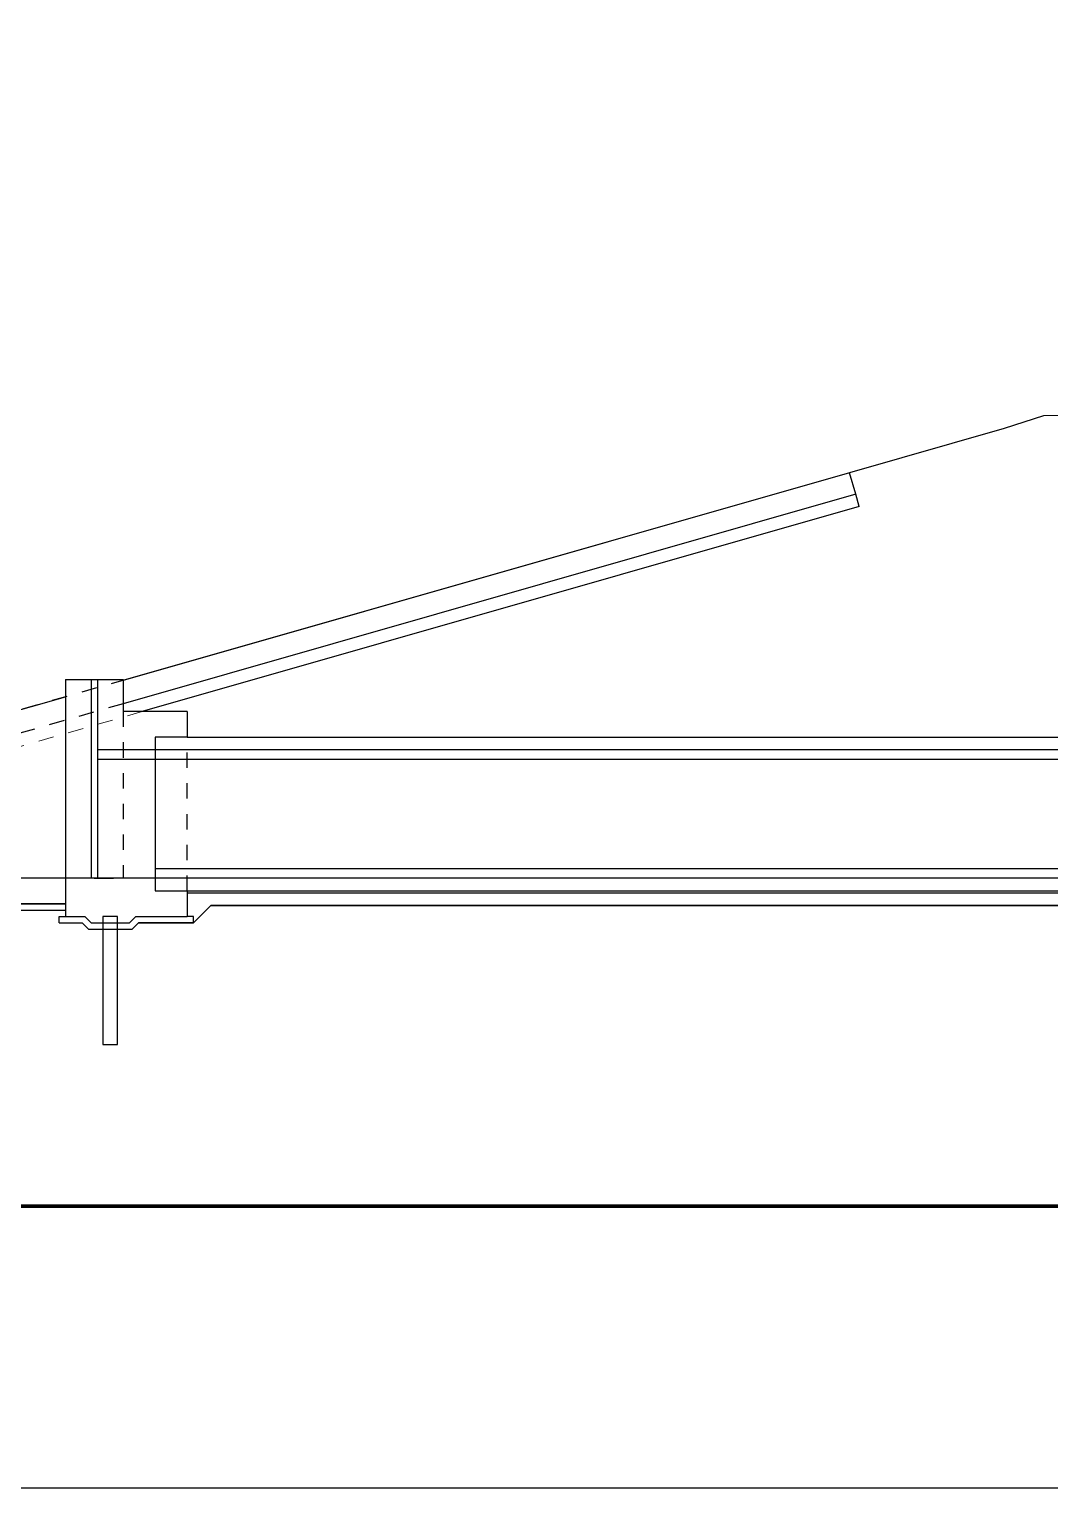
# Model space of a CAD drawing. Header units: millimetres. Extents: x -2078669 to -1085629, y -5987148 to 310365.
# Drawn here: x -1705072 to -1665220, y -5566452 to -5509512 of the extents above; entities that cross this region are included whole.
import ezdxf

# ---------------------------------------------------------------- set-up
doc = ezdxf.new("R2010")
doc.units = ezdxf.units.MM
doc.header["$LTSCALE"] = 500
doc.linetypes.add('SXF_跳び破線', pattern=[12, 6, -6])
doc.layers.get('Defpoints').update_dxf_attribs({"color": 153})
for name, color, linetype, lineweight in [('D-BYP-STR2', 6, 'Continuous', 25), ('D-BYP-STR3', 3, 'Continuous', 25), ('D-BYP-STR7', 2, 'Continuous', 13), ('D-TTL', 2, 'Continuous', 140)]:
    doc.layers.add(name, color=color, linetype=linetype, lineweight=lineweight)

msp = doc.modelspace()

# ---------------------------------------------------------------- linework, layer by layer
at = {"layer": 'D-BYP-STR2'}
for p, q in [((-1703653.4, -5534899.6, 708000), (-1701403.4, -5534899.6, 708000)), ((-1703653.4, -5534899.6, 708000), (-1703653.4, -5544149.6, 708000)), ((-1702653.4, -5534899.6, 708000), (-1702653.4, -5542649.6, 708000)), ((-1702403.4, -5534899.6, 708000), (-1702403.4, -5542649.6, 708000)), ((-1701403.4, -5534899.6, 708000), (-1701403.4, -5536149.6, 708000)), ((-1724039.8, -5541399.6, 708000), (-1703653.4, -5535575, 708000)), ((-1698903.4, -5536149.6, 708000), (-1701403.4, -5536149.6, 708000)), ((-1698903.4, -5536149.6, 708000), (-1698903.4, -5537149.6, 708000)), ((-1698903.4, -5537149.6, 708000), (-1643654.2, -5537149.6, 708000)), ((-1700153.4, -5537649.6, 708000), (-1702403.4, -5537649.6, 708000)), ((-1700153.4, -5538024.6, 708000), (-1702403.4, -5538024.6, 708000)), ((-1642404.2, -5537649.6, 708000), (-1700153.4, -5537649.6, 708000)), ((-1642404.2, -5538024.6, 708000), (-1700153.4, -5538024.6, 708000)), ((-1700153.4, -5542274.6, 708000), (-1642404.2, -5542274.6, 708000)), ((-1700153.4, -5542649.6, 708000), (-1732903.4, -5542649.6, 708000)), ((-1702528.4, -5542649.6, 708000), (-1701778.4, -5542649.6, 708000)), ((-1642404.2, -5542649.6, 708000), (-1700153.4, -5542649.6, 708000)), ((-1698903.4, -5543149.6, 708000), (-1698903.4, -5544149.6, 708000)), ((-1698903.4, -5543149.6, 708000), (-1643654.2, -5543149.6, 708000)), ((-1732403.4, -5543649.6, 708000), (-1703653.4, -5543649.6, 708000)), ((-1703653.4, -5543649.6, 708000), (-1713846.3, -5543649.6, 708000)), ((-1698903.4, -5543224.6, 708000), (-1643654.2, -5543224.6, 708000)), ((-1697978.4, -5543724.6, 708000), (-1698653.4, -5544399.6, 708000)), ((-1698653.4, -5544399.6, 708000), (-1697978.4, -5543724.6, 708000)), ((-1656903.4, -5543724.6, 708000), (-1697978.4, -5543724.6, 708000)), ((-1697978.4, -5543724.6, 708000), (-1655653.4, -5543724.6, 708000)), ((-1726903.4, -5543899.6, 708000), (-1703653.4, -5543899.6, 708000)), ((-1703007, -5544399.6, 708000), (-1702757, -5544649.6, 708000)), ((-1702757, -5544649.6, 708000), (-1701049.9, -5544649.6, 708000)), ((-1702653.4, -5544399.6, 708000), (-1701153.4, -5544399.6, 708000)), ((-1701049.9, -5544649.6, 708000), (-1700799.9, -5544399.6, 708000)), ((-1698653.4, -5544399.6, 708000), (-1700799.9, -5544399.6, 708000))]:
    msp.add_line(p, q, dxfattribs=at)
at = {"layer": 'D-BYP-STR2', "linetype": 'SXF_跳び破線', "ltscale": 0.2}
for p, q in [((-1701403.4, -5536149.6, 708000), (-1701403.4, -5542649.6, 708000)), ((-1698903.4, -5543149.6, 708000), (-1698903.4, -5537149.6, 708000))]:
    msp.add_line(p, q, dxfattribs=at)
at = {"layer": 'D-BYP-STR2', "elevation": 708000}
for points in [[(-1664214.4, -5524577.1), (-1665464.4, -5524602.1), (-1666998.5, -5525102.1), (-1673037.4, -5526827.5), (-1701403.4, -5534932.1)], [(-1698903.4, -5537149.6), (-1700153.4, -5537149.6), (-1700153.4, -5543149.6), (-1698903.4, -5543149.6)], [(-1698903.4, -5537149.6), (-1700153.4, -5537149.6), (-1700153.4, -5543149.6), (-1698903.4, -5543149.6)], [(-1703903.4, -5544399.6), (-1703903.4, -5544149.6), (-1703653.4, -5544149.6)], [(-1703653.4, -5544149.6), (-1702903.4, -5544149.6), (-1702653.4, -5544399.6), (-1701153.4, -5544399.6), (-1700903.4, -5544149.6), (-1698903.4, -5544149.6)], [(-1698653.4, -5544399.6), (-1698653.4, -5544149.6), (-1698903.4, -5544149.6)], [(-1703903.4, -5544399.6), (-1703007, -5544399.6), (-1702757, -5544649.6), (-1701049.9, -5544649.6), (-1700799.9, -5544399.6), (-1698653.4, -5544399.6)]]:
    msp.add_lwpolyline(points, dxfattribs=at)
msp.add_lwpolyline([(-1702191.9, -5544149.6), (-1702191.9, -5549149.6), (-1701616.9, -5549149.6), (-1701616.9, -5544149.6)], close=True, dxfattribs=at)
at = {"layer": 'D-BYP-STR3', "ltscale": 0.2}
for p, q in [((-1673037.4, -5526827.5, 708000), (-1701289.8, -5534899.6, 708000)), ((-1672797, -5527668.9, 708000), (-1673037.4, -5526827.5, 708000)), ((-1672797, -5527668.9, 708000), (-1701403.5, -5535842.1, 708000))]:
    msp.add_line(p, q, dxfattribs=at)
at = {"layer": 'D-BYP-STR3', "linetype": 'SXF_跳び破線', "ltscale": 0.2}
for p, q in [((-1701289.8, -5534899.6, 708000), (-1732789.8, -5543899.6, 708000)), ((-1701403.5, -5535842.1, 708000), (-1732391.6, -5544695.9, 708000))]:
    msp.add_line(p, q, dxfattribs=at)
at = {"layer": 'D-BYP-STR7', "linetype": 'Continuous', "lineweight": 25}
for q in [(-1672797, -5527668.9, 708000), (-1700659.7, -5536149.6, 708000)]:
    msp.add_line((-1672659.7, -5528149.6, 708000), q, dxfattribs=at)
at = {"layer": 'D-BYP-STR7', "linetype": 'SXF_跳び破線', "ltscale": 0.2}
msp.add_line((-1700659.7, -5536149.6, 708000), (-1732159.7, -5545149.6, 708000), dxfattribs=at)
at = {"layer": 'D-TTL'}
msp.add_line((-1777887.6, -5555452.3), (-1377887.6, -5555452.3), dxfattribs=at)
at = {"layer": 'Defpoints', "color": 1}
msp.add_lwpolyline([(-1788137.6, -5566452.3), (-1367637.6, -5566452.3), (-1367637.6, -5269452.3), (-1788137.6, -5269452.3)], close=True, dxfattribs=at)

doc.saveas('drawing.dxf')
